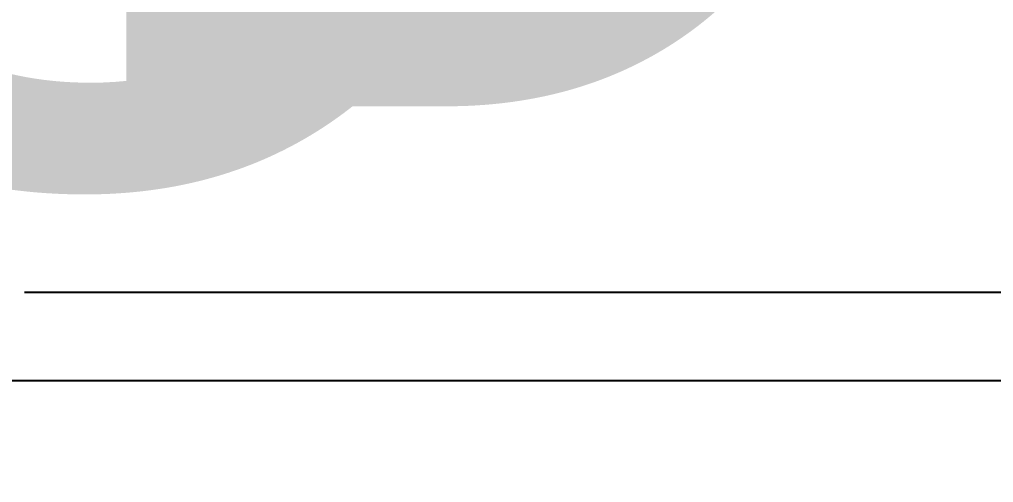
# Model space of a CAD drawing. Header units: feet. Extents: x -13743 to 68376, y -48 to 67763.
# Drawn here: x 874 to 1708, y 62630 to 63027 of the extents above; entities that cross this region are included whole.
import ezdxf
from ezdxf.enums import TextEntityAlignment as Align

# ---------------------------------------------------------------- set-up
doc = ezdxf.new("R2018")
doc.units = ezdxf.units.FT
doc.header["$MEASUREMENT"] = 0
doc.layers.add('G-ANNO-TEXT', color=1, linetype='Continuous')
doc.styles.add('NEI-A', font='arial.ttf')
doc.styles.get("Standard").update_dxf_attribs({"font": 'arial.ttf'})

# ---------------------------------------------------------------- blocks, each defined once
blk = doc.blocks.new('DETAIL_TITLE')
at = {"style": 'NEI-A', "flags": 8}
blk.add_attdef('#', text='', height=0.2, dxfattribs=at).set_placement((0.5922, -0.5109), align=Align.MIDDLE_CENTER)
at = {"lineweight": 30, "flags": 104}
blk.add_attdef('DETAIL_TITLE', text='', height=0.2, dxfattribs=at).set_placement((0.9099, -0.5251), align=Align.BOTTOM_LEFT)
at = {"style": 'NEI-A'}
for tag, p in [('SCALE:', (0.9386, -0.7379)), ('1"_=_', (1.5474, -0.7379))]:
    blk.add_attdef(tag, text='', height=0.1, dxfattribs=at).set_placement(p, align=Align.BOTTOM_LEFT)

msp = doc.modelspace()

# ---------------------------------------------------------------- block references
at = {"layer": 'G-ANNO-TEXT'}
ref = msp.add_blockref('DETAIL_TITLE', (-460.64, 63776.87), dxfattribs=dict(at, xscale=128.9267043143703, yscale=128.9267043143703, zscale=128.9267043143703))
lines = msp.add_mtext('{\\LDC BLOCK TYPE-1 (3) STRINGS (78) MODULES [580W]}', dxfattribs={"layer": '0', "insert": (-343.33, 63747.84), "char_height": 858.8681, "attachment_point": 1})
ref.add_attrib('DETAIL_TITLE', '', (-343.33, 63747.84)).embed_mtext(lines)
ref = msp.add_blockref('DETAIL_TITLE', (760.73, 63776.87), dxfattribs=dict(at, xscale=128.9267043143703, yscale=128.9267043143703, zscale=128.9267043143703))
lines = msp.add_mtext('{\\LDC BLOCK TYPE-2 (2) STRINGS (52) MODULES [580W-SOUTH MOTOR GAP] }', dxfattribs={"layer": '0', "insert": (878.04, 63747.84), "char_height": 795.5621, "attachment_point": 1})
ref.add_attrib('DETAIL_TITLE', '', (878.04, 63747.84)).embed_mtext(lines)

doc.saveas('drawing.dxf')
